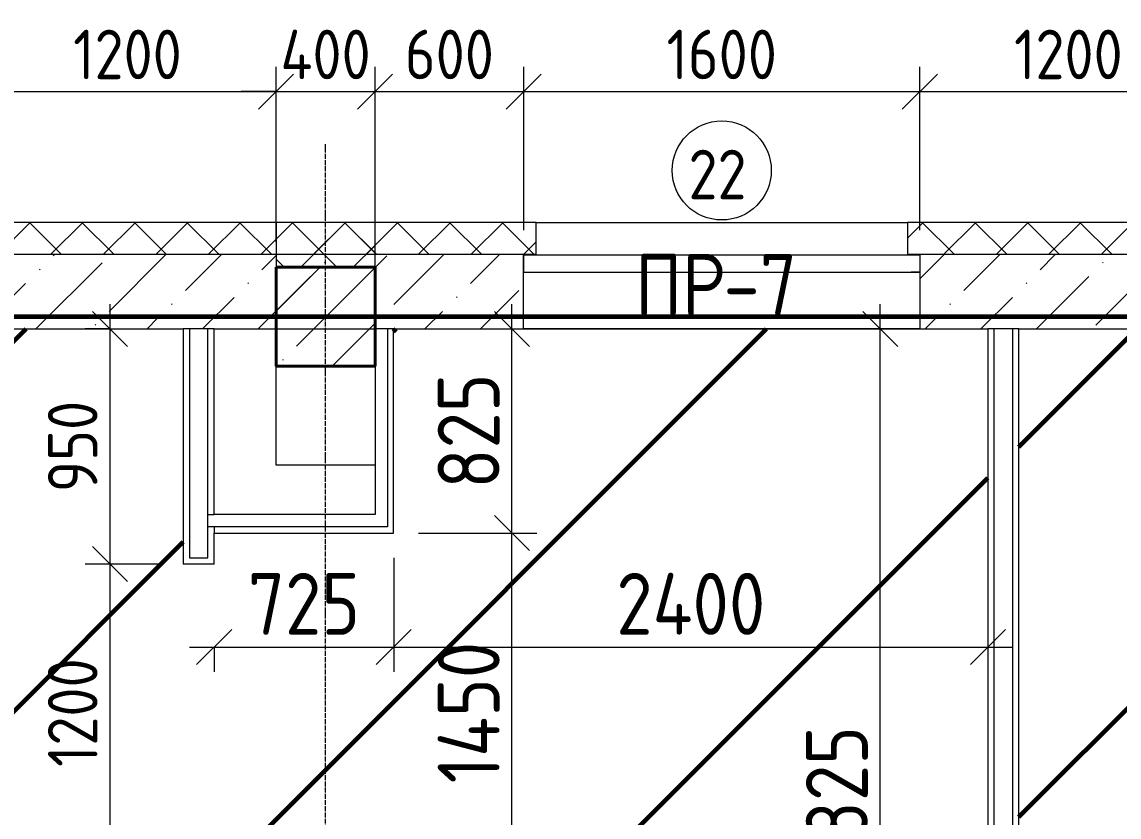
# Model space of a CAD drawing. Header units: millimetres. Extents: x -56773 to 323062, y -262288 to 76460.
# Drawn here: x -10417 to -5986, y -176845 to -173633 of the extents above; entities that cross this region are included whole.
import ezdxf

# ---------------------------------------------------------------- set-up
doc = ezdxf.new("R2010")
doc.units = ezdxf.units.MM
doc.linetypes.add('ADSK_Линия сетки', pattern=[25, 20, -2.5, 0, -2.5])
for name, color, linetype, lineweight in [('1.1)Стяжка керамзит  2 этаж', 5, 'Continuous', 60), ('3.1 Штукатурка внешн стен', 5, 'Continuous', 60), ('_ Окна', 7, 'Continuous', 18), ('Марки', 7, 'Continuous', 20), ('Марки окон', 7, 'Continuous', 20), ('Несущие колонны', 7, 'Continuous', 18), ('Окна', 7, 'Continuous', 9), ('Оси', 7, 'Continuous', 9), ('Перекрытие', 7, 'Continuous', 18), ('Размеры', 7, 'Continuous', 9), ('Стены внутренние', 7, 'Continuous', 18), ('Стены наружные', 7, 'Continuous', 18), ('Стены штриховка', 7, 'Continuous', 9)]:
    doc.layers.add(name, color=color, linetype=linetype, lineweight=lineweight)
doc.styles.add('GOST Common_2', font='', dxfattribs={"width": 0.9, "height": 250})
doc.styles.add('GOST Common_3', font='', dxfattribs={"width": 0.9, "height": 200})
doc.styles.get('GOST Common_2').set_extended_font_data('GOST Common')
doc.styles.get('GOST Common_3').set_extended_font_data('GOST Common')
doc.dimstyles.new('ADSK_Основной_2_0_1', dxfattribs={"dimscale": 304.8, "dimtxt": 201.142999, "dimasz": 0.463911, "dimexe": 0.328084, "dimexo": 0.328084, "dimgap": 0.164042, "dimtad": 1, "dimdec": 3, "dimrnd": 0.001, "dimdsep": 46, "dimtxsty": 'GOST Common_3', "dimblk1": 'OBLIQUE', "dimblk2": 'OBLIQUE', "dimsah": 1, "dimcen": 0.09, "dimdle": 0.328084, "dimazin": 2, "dimtfac": 1, "dimtdec": 4, "dimtix": 1, "dimtmove": 1, "dimatfit": 3, "dimfxl": 1, "dimtvp": 1, "dimtolj": 1, "dimtzin": 0, "dimlwd": 20, "dimlwe": 20, "dimarcsym": 2})
doc.dimstyles.new('ADSK_Основной_2_0_2', dxfattribs={"dimscale": 304.8, "dimtxt": 201.142999, "dimasz": 0.463911, "dimexe": 0.328084, "dimexo": 0.328084, "dimgap": 0.164042, "dimtad": 1, "dimdec": 3, "dimrnd": 0.001, "dimdsep": 46, "dimtxsty": 'GOST Common_3', "dimblk1": 'OBLIQUE', "dimblk2": 'OBLIQUE', "dimsah": 1, "dimcen": 0.09, "dimdle": 0.328084, "dimazin": 2, "dimtfac": 1, "dimtdec": 4, "dimtix": 1, "dimtmove": 0, "dimatfit": 3, "dimfxl": 1, "dimtvp": 1, "dimtolj": 1, "dimtzin": 0, "dimlwd": 20, "dimlwe": 20, "dimarcsym": 2})
doc.dimstyles.new('ADSK_Основной_2_0_3', dxfattribs={"dimscale": 304.8, "dimtxt": 201.142999, "dimasz": 0.463911, "dimexe": 0.328084, "dimexo": 0.328084, "dimgap": 0.164042, "dimtad": 1, "dimdec": 3, "dimrnd": 0.001, "dimdsep": 46, "dimtxsty": 'GOST Common_2', "dimblk1": 'OBLIQUE', "dimblk2": 'OBLIQUE', "dimsah": 1, "dimcen": 0.09, "dimdle": 0.328084, "dimazin": 2, "dimtfac": 1, "dimtdec": 4, "dimtix": 1, "dimtmove": 0, "dimatfit": 3, "dimfxl": 1, "dimtvp": 1, "dimtolj": 1, "dimtzin": 0, "dimlwd": 20, "dimlwe": 20, "dimarcsym": 2})
pattern_1 = [(45, (9.36, -198628.46), (-106.066, 106.066), []), (135, (9.36, -198628.46), (-106.066, -106.066), [])]

# ---------------------------------------------------------------- blocks, each defined once
blk = doc.blocks.new('ADSK_КолоннаЖБ_Прямоугольная - 400x400 мм-1807142-Кладочный план 4-го этажа')
at = {"layer": 'Несущие колонны', "lineweight": 40}
for p, q in [((-200, 200), (200, 200)), ((-200, -200), (-200, 200)), ((200, 200), (200, -200)), ((200, -200), (-200, -200))]:
    blk.add_line(p, q, dxfattribs=at)
blk = doc.blocks.new('ОКНО L03 _2СТ_RS - ОК-5_1600х2000h-3556615-Кладочный план 4-го этажа')
at = {"layer": '_ Окна'}
for p, q in [((-838.1, 149), (761.9, 149)), ((-838.1, 149), (-838.1, 79)), ((-838.1, 149), (-833.1, 149)), ((-818.1, 149), (-38.1, 149)), ((-38.1, 149), (741.9, 149)), ((761.9, 149), (756.9, 149)), ((761.9, 149), (761.9, 79)), ((-838.1, 79), (761.9, 79)), ((-838.1, 79), (-803.1, 79)), ((-818.1, 79), (-38.1, 79)), ((-38.1, 79), (741.9, 79)), ((761.9, 79), (726.9, 79))]:
    blk.add_line(p, q, dxfattribs=at)
at = {"layer": 'Окна'}
blk.add_line((-888.1, -150), (811.9, -150), dxfattribs=at)
blk = doc.blocks.new('_Oblique')
at = {"color": 0, "linetype": 'ByBlock', "lineweight": -2}
blk.add_line((-0.5, -0.5), (0.5, 0.5), dxfattribs=at)
blk = doc.blocks.new('*D5880')
at = {"layer": 'Defpoints', "color": 0, "transparency": 16777216}
for p in [(-9390.6, -173914.7), (-10590.6, -174574.5), (-9390.6, -174623.5)]:
    blk.add_point(p, dxfattribs=at)
at = {"layer": 'Размеры', "color": 0, "lineweight": 20, "transparency": 16777216}
for p, q in [((-10590.6, -174474.5), (-10590.6, -173814.7)), ((-9390.6, -174523.5), (-9390.6, -173814.7)), ((-10690.6, -173914.7), (-9290.6, -173914.7))]:
    blk.add_line(p, q, dxfattribs=at)
at = {"layer": 'Размеры', "color": 0, "lineweight": 20, "transparency": 16777216, "xscale": 141.4, "yscale": 141.4, "zscale": 141.4, "rotation": 180}
blk.add_blockref('_Oblique', (-10590.6, -173914.7), dxfattribs=at)
at = {"layer": 'Размеры', "color": 0, "lineweight": 20, "transparency": 16777216, "xscale": 141.4, "yscale": 141.4, "zscale": 141.4}
blk.add_blockref('_Oblique', (-9390.6, -173914.7), dxfattribs=at)
at = {"layer": 'Размеры', "color": 0, "lineweight": 9, "transparency": 16777216, "insert": (-9990.6, -173764.7), "char_height": 200, "width": 560.473, "attachment_point": 5, "style": 'GOST Common_3'}
blk.add_mtext('\\A1;1200', dxfattribs=at)
blk = doc.blocks.new('*D5881')
at = {"layer": 'Defpoints', "color": 0, "transparency": 16777216}
for p in [(-8990.6, -173914.7), (-9390.6, -174623.5), (-8990.6, -174623.5)]:
    blk.add_point(p, dxfattribs=at)
at = {"layer": 'Размеры', "color": 0, "lineweight": 20, "transparency": 16777216}
for p, q in [((-9390.6, -174523.5), (-9390.6, -173814.7)), ((-8990.6, -174523.5), (-8990.6, -173814.7)), ((-9390.6, -173914.7), (-9532, -173914.7)), ((-9390.6, -173914.7), (-8990.6, -173914.7)), ((-8990.6, -173914.7), (-8849.2, -173914.7))]:
    blk.add_line(p, q, dxfattribs=at)
at = {"layer": 'Размеры', "color": 0, "lineweight": 20, "transparency": 16777216, "xscale": 141.4, "yscale": 141.4, "zscale": 141.4}
blk.add_blockref('_Oblique', (-9390.6, -173914.7), dxfattribs=at)
at = {"layer": 'Размеры', "color": 0, "lineweight": 20, "transparency": 16777216, "xscale": 141.4, "yscale": 141.4, "zscale": 141.4, "rotation": 180}
blk.add_blockref('_Oblique', (-8990.6, -173914.7), dxfattribs=at)
at = {"layer": 'Размеры', "color": 0, "lineweight": 9, "transparency": 16777216, "insert": (-9190.6, -173764.7), "char_height": 200, "width": 474.561, "attachment_point": 5, "style": 'GOST Common_3'}
blk.add_mtext('\\A1;400', dxfattribs=at)
blk = doc.blocks.new('*D5882')
at = {"layer": 'Defpoints', "color": 0, "transparency": 16777216}
for p in [(-8390.6, -173914.7), (-8390.6, -174574.5), (-8990.6, -174623.5)]:
    blk.add_point(p, dxfattribs=at)
at = {"layer": 'Размеры', "color": 0, "lineweight": 20, "transparency": 16777216}
for p, q in [((-8990.6, -174523.5), (-8990.6, -173814.7)), ((-8390.6, -174474.5), (-8390.6, -173814.7)), ((-9090.6, -173914.7), (-8290.6, -173914.7))]:
    blk.add_line(p, q, dxfattribs=at)
at = {"layer": 'Размеры', "color": 0, "lineweight": 20, "transparency": 16777216, "xscale": 141.4, "yscale": 141.4, "zscale": 141.4, "rotation": 180}
blk.add_blockref('_Oblique', (-8990.6, -173914.7), dxfattribs=at)
at = {"layer": 'Размеры', "color": 0, "lineweight": 20, "transparency": 16777216, "xscale": 141.4, "yscale": 141.4, "zscale": 141.4}
blk.add_blockref('_Oblique', (-8390.6, -173914.7), dxfattribs=at)
at = {"layer": 'Размеры', "color": 0, "lineweight": 9, "transparency": 16777216, "insert": (-8690.6, -173764.7), "char_height": 200, "width": 454.106, "attachment_point": 5, "style": 'GOST Common_3'}
blk.add_mtext('\\A1;600', dxfattribs=at)
blk = doc.blocks.new('*D5883')
at = {"layer": 'Defpoints', "color": 0, "transparency": 16777216}
for p in [(-6790.6, -173914.7), (-8390.6, -174574.5), (-6790.6, -174574.5)]:
    blk.add_point(p, dxfattribs=at)
at = {"layer": 'Размеры', "color": 0, "lineweight": 20, "transparency": 16777216}
for p, q in [((-8390.6, -174474.5), (-8390.6, -173814.7)), ((-6790.6, -174474.5), (-6790.6, -173814.7)), ((-8490.6, -173914.7), (-6690.6, -173914.7))]:
    blk.add_line(p, q, dxfattribs=at)
at = {"layer": 'Размеры', "color": 0, "lineweight": 20, "transparency": 16777216, "xscale": 141.4, "yscale": 141.4, "zscale": 141.4, "rotation": 180}
blk.add_blockref('_Oblique', (-8390.6, -173914.7), dxfattribs=at)
at = {"layer": 'Размеры', "color": 0, "lineweight": 20, "transparency": 16777216, "xscale": 141.4, "yscale": 141.4, "zscale": 141.4}
blk.add_blockref('_Oblique', (-6790.6, -173914.7), dxfattribs=at)
at = {"layer": 'Размеры', "color": 0, "lineweight": 9, "transparency": 16777216, "insert": (-7590.6, -173764.7), "char_height": 200, "width": 560.473, "attachment_point": 5, "style": 'GOST Common_3'}
blk.add_mtext('\\A1;1600', dxfattribs=at)
blk = doc.blocks.new('*D5884')
at = {"layer": 'Defpoints', "color": 0, "transparency": 16777216}
for p in [(-5590.6, -173914.7), (-6790.6, -174574.5), (-5590.6, -174574.5)]:
    blk.add_point(p, dxfattribs=at)
at = {"layer": 'Размеры', "color": 0, "lineweight": 20, "transparency": 16777216}
for p, q in [((-6790.6, -174474.5), (-6790.6, -173814.7)), ((-5590.6, -174474.5), (-5590.6, -173814.7)), ((-6890.6, -173914.7), (-5490.6, -173914.7))]:
    blk.add_line(p, q, dxfattribs=at)
at = {"layer": 'Размеры', "color": 0, "lineweight": 20, "transparency": 16777216, "xscale": 141.4, "yscale": 141.4, "zscale": 141.4, "rotation": 180}
blk.add_blockref('_Oblique', (-6790.6, -173914.7), dxfattribs=at)
at = {"layer": 'Размеры', "color": 0, "lineweight": 20, "transparency": 16777216, "xscale": 141.4, "yscale": 141.4, "zscale": 141.4}
blk.add_blockref('_Oblique', (-5590.6, -173914.7), dxfattribs=at)
at = {"layer": 'Размеры', "color": 0, "lineweight": 9, "transparency": 16777216, "insert": (-6190.6, -173764.7), "char_height": 200, "width": 560.473, "attachment_point": 5, "style": 'GOST Common_3'}
blk.add_mtext('\\A1;1200', dxfattribs=at)
blk = doc.blocks.new('*D6175')
at = {"layer": 'Defpoints', "color": 0, "transparency": 16777216}
for p in [(-9962, -174873.5), (-10061.9, -175823.5), (-9765.6, -175823.5)]:
    blk.add_point(p, dxfattribs=at)
at = {"layer": 'Размеры', "color": 0, "lineweight": 20, "transparency": 16777216}
for p, q in [((-10061.9, -174773.5), (-10061.9, -175923.5)), ((-10062, -174873.5), (-10161.9, -174873.5)), ((-9865.6, -175823.5), (-10161.9, -175823.5))]:
    blk.add_line(p, q, dxfattribs=at)
at = {"layer": 'Размеры', "color": 0, "lineweight": 20, "transparency": 16777216, "xscale": 141.4, "yscale": 141.4, "zscale": 141.4}
for p, rotation in [((-10061.9, -174873.5), 90), ((-10061.9, -175823.5), 270)]:
    blk.add_blockref('_Oblique', p, dxfattribs=dict(at, rotation=rotation))
at = {"layer": 'Размеры', "color": 0, "lineweight": 9, "transparency": 16777216, "insert": (-10211.9, -175348.5), "char_height": 200, "width": 454.106, "attachment_point": 5, "rotation": 90, "style": 'GOST Common_3'}
blk.add_mtext('\\A1;950', dxfattribs=at)
blk = doc.blocks.new('*D6176')
at = {"layer": 'Defpoints', "color": 0, "transparency": 16777216}
for p in [(-9765.6, -175823.5), (-10061.9, -177023.5), (-9765.6, -177023.5)]:
    blk.add_point(p, dxfattribs=at)
at = {"layer": 'Размеры', "color": 0, "lineweight": 20, "transparency": 16777216}
for p, q in [((-10061.9, -175723.5), (-10061.9, -177123.5)), ((-9865.6, -175823.5), (-10161.9, -175823.5)), ((-9865.6, -177023.5), (-10161.9, -177023.5))]:
    blk.add_line(p, q, dxfattribs=at)
at = {"layer": 'Размеры', "color": 0, "lineweight": 20, "transparency": 16777216, "xscale": 141.4, "yscale": 141.4, "zscale": 141.4}
for p, rotation in [((-10061.9, -175823.5), 90), ((-10061.9, -177023.5), 270)]:
    blk.add_blockref('_Oblique', p, dxfattribs=dict(at, rotation=rotation))
at = {"layer": 'Размеры', "color": 0, "lineweight": 9, "transparency": 16777216, "insert": (-10211.9, -176423.5), "char_height": 200, "width": 560.473, "attachment_point": 5, "rotation": 90, "style": 'GOST Common_3'}
blk.add_mtext('\\A1;1200', dxfattribs=at)
blk = doc.blocks.new('*D6419')
at = {"layer": 'Defpoints', "color": 0, "transparency": 16777216}
for p in [(-8915.6, -175698.5), (-9640.6, -176059.1), (-8915.6, -176159.1)]:
    blk.add_point(p, dxfattribs=at)
at = {"layer": 'Размеры', "color": 0, "lineweight": 20, "transparency": 16777216}
for p, q in [((-8915.6, -175798.5), (-8915.6, -176259.1)), ((-9740.6, -176159.1), (-8815.6, -176159.1)), ((-9640.6, -176159.1), (-9640.6, -176259.1))]:
    blk.add_line(p, q, dxfattribs=at)
at = {"layer": 'Размеры', "color": 0, "lineweight": 20, "transparency": 16777216, "xscale": 141.4, "yscale": 141.4, "zscale": 141.4, "rotation": 180}
blk.add_blockref('_Oblique', (-9640.6, -176159.1), dxfattribs=at)
at = {"layer": 'Размеры', "color": 0, "lineweight": 20, "transparency": 16777216, "xscale": 141.4, "yscale": 141.4, "zscale": 141.4}
blk.add_blockref('_Oblique', (-8915.6, -176159.1), dxfattribs=at)
at = {"layer": 'Размеры', "color": 0, "lineweight": 9, "transparency": 16777216, "insert": (-9278.1, -175984.1), "char_height": 250, "width": 454.106, "attachment_point": 5, "style": 'GOST Common_2'}
blk.add_mtext('\\A1;725', dxfattribs=at)
blk = doc.blocks.new('*D6420')
at = {"layer": 'Defpoints', "color": 0, "transparency": 16777216}
for p in [(-8915.6, -175698.5), (-6515.6, -176059.1), (-6515.6, -176159.1)]:
    blk.add_point(p, dxfattribs=at)
at = {"layer": 'Размеры', "color": 0, "lineweight": 20, "transparency": 16777216}
for p, q in [((-8915.6, -175798.5), (-8915.6, -176259.1)), ((-9015.6, -176159.1), (-6415.6, -176159.1)), ((-6515.6, -176159.1), (-6515.6, -176259.1))]:
    blk.add_line(p, q, dxfattribs=at)
at = {"layer": 'Размеры', "color": 0, "lineweight": 20, "transparency": 16777216, "xscale": 141.4, "yscale": 141.4, "zscale": 141.4, "rotation": 180}
blk.add_blockref('_Oblique', (-8915.6, -176159.1), dxfattribs=at)
at = {"layer": 'Размеры', "color": 0, "lineweight": 20, "transparency": 16777216, "xscale": 141.4, "yscale": 141.4, "zscale": 141.4}
blk.add_blockref('_Oblique', (-6515.6, -176159.1), dxfattribs=at)
at = {"layer": 'Размеры', "color": 0, "lineweight": 9, "transparency": 16777216, "insert": (-7715.6, -175984.1), "char_height": 250, "width": 625.93, "attachment_point": 5, "style": 'GOST Common_2'}
blk.add_mtext('\\A1;2400', dxfattribs=at)
blk = doc.blocks.new('*D6422')
at = {"layer": 'Defpoints', "color": 0, "transparency": 16777216}
for p in [(-8915.6, -175698.5), (-8437.8, -175698.5), (-8915.6, -177148.5)]:
    blk.add_point(p, dxfattribs=at)
at = {"layer": 'Размеры', "color": 0, "lineweight": 20, "transparency": 16777216}
for p, q in [((-8437.8, -177248.5), (-8437.8, -175598.5)), ((-8815.6, -175698.5), (-8337.8, -175698.5)), ((-8815.6, -177148.5), (-8337.8, -177148.5))]:
    blk.add_line(p, q, dxfattribs=at)
at = {"layer": 'Размеры', "color": 0, "lineweight": 20, "transparency": 16777216, "xscale": 141.4, "yscale": 141.4, "zscale": 141.4}
for p, rotation in [((-8437.8, -175698.5), 90), ((-8437.8, -177148.5), 270)]:
    blk.add_blockref('_Oblique', p, dxfattribs=dict(at, rotation=rotation))
at = {"layer": 'Размеры', "color": 0, "lineweight": 9, "transparency": 16777216, "insert": (-8612.8, -176423.5), "char_height": 250, "width": 580.928, "attachment_point": 5, "rotation": 90, "style": 'GOST Common_2'}
blk.add_mtext('\\A1;1450', dxfattribs=at)
blk = doc.blocks.new('*D6423')
at = {"layer": 'Defpoints', "color": 0, "transparency": 16777216}
for p in [(-8537.7, -174873.5), (-8437.8, -174873.5), (-8915.6, -175698.5)]:
    blk.add_point(p, dxfattribs=at)
at = {"layer": 'Размеры', "color": 0, "lineweight": 20, "transparency": 16777216}
for p, q in [((-8437.8, -175798.5), (-8437.8, -174773.5)), ((-8437.7, -174873.5), (-8337.8, -174873.5)), ((-8815.6, -175698.5), (-8337.8, -175698.5))]:
    blk.add_line(p, q, dxfattribs=at)
at = {"layer": 'Размеры', "color": 0, "lineweight": 20, "transparency": 16777216, "xscale": 141.4, "yscale": 141.4, "zscale": 141.4}
for p, rotation in [((-8437.8, -174873.5), 90), ((-8437.8, -175698.5), 270)]:
    blk.add_blockref('_Oblique', p, dxfattribs=dict(at, rotation=rotation))
at = {"layer": 'Размеры', "color": 0, "lineweight": 9, "transparency": 16777216, "insert": (-8612.8, -175286), "char_height": 250, "width": 454.106, "attachment_point": 5, "rotation": 90, "style": 'GOST Common_2'}
blk.add_mtext('\\A1;825', dxfattribs=at)
blk = doc.blocks.new('*D6426')
at = {"layer": 'Defpoints', "color": 0, "transparency": 16777216}
for p in [(-7050.5, -174873.5), (-6950.5, -174873.5), (-6515.6, -178698.5)]:
    blk.add_point(p, dxfattribs=at)
at = {"layer": 'Размеры', "color": 0, "lineweight": 20, "transparency": 16777216}
for p, q in [((-6950.5, -178798.5), (-6950.5, -174773.5)), ((-6950.5, -174873.5), (-6850.5, -174873.5)), ((-6615.6, -178698.5), (-7050.5, -178698.5))]:
    blk.add_line(p, q, dxfattribs=at)
at = {"layer": 'Размеры', "color": 0, "lineweight": 20, "transparency": 16777216, "xscale": 141.4, "yscale": 141.4, "zscale": 141.4}
for p, rotation in [((-6950.5, -174873.5), 90), ((-6950.5, -178698.5), 270)]:
    blk.add_blockref('_Oblique', p, dxfattribs=dict(at, rotation=rotation))
at = {"layer": 'Размеры', "color": 0, "lineweight": 9, "transparency": 16777216, "insert": (-7125.5, -176786), "char_height": 250, "width": 605.475, "attachment_point": 5, "rotation": 90, "style": 'GOST Common_2'}
blk.add_mtext('\\A1;3825', dxfattribs=at)
blk = doc.blocks.new('М_окна1 - Маркировка типоразмера-1510237-Кладочный план 4-го этажа')
at = {"layer": 'Марки окон'}
blk.add_circle((0, 0), 2, dxfattribs=at)

msp = doc.modelspace()

# ---------------------------------------------------------------- hatches: boundary and pattern name
at = {"layer": '1.1)Стяжка керамзит  2 этаж', "transparency": 33554687}
h = msp.add_hatch(dxfattribs=at)
h.set_pattern_fill('ANSI31', color=5, scale=333)
h.paths.add_polyline_path([(-3240.6385, -181073.4914), (-3240.6385, -180798.4914), (-5265.6385, -180798.4914), (-5265.6385, -180673.4914), (-3390.6385, -180673.4914), (-3390.6385, -180223.4914), (-3390.6385, -179823.4914), (-3240.6385, -179823.4914), (-3240.6385, -179223.4914), (-3240.6385, -177973.4914), (-3240.6385, -175023.4914), (-3390.6385, -175023.4914), (-3390.6385, -174873.4914), (-3990.6385, -174873.4914), (-5640.6385, -174873.4914), (-6390.6385, -174873.4914), (-6390.6385, -178698.4914), (-6515.6385, -178698.4914), (-6515.6385, -174873.4914), (-6790.6385, -174873.4914), (-8440.6385, -174873.4914), (-8915.6385, -174873.4914), (-8915.6385, -175698.4914), (-9640.6385, -175698.4914), (-9640.6385, -175823.4914), (-9765.6385, -175823.4914), (-9765.6385, -174873.4914), (-10590.6385, -174873.4914), (-12240.6385, -174873.4914), (-13390.6385, -174873.4914), (-13390.6385, -175023.4914), (-13790.6385, -175023.4914), (-13790.6385, -174873.4914), (-14390.6385, -174873.4914), (-16040.6385, -174873.4914), (-16065.6385, -174873.4914), (-16065.6385, -177573.4914), (-16190.6385, -177573.4914), (-16190.6385, -174873.4914), (-17190.6385, -174873.4914), (-18840.6385, -174873.4914), (-19390.6385, -174873.4914), (-19390.6385, -175023.4914), (-19540.6385, -175023.4914), (-19540.6385, -179923.4914), (-16865.6385, -179923.4914), (-16865.6385, -179423.4914), (-16190.6385, -179423.4914), (-16190.6385, -178773.4914), (-16065.6385, -178773.4914), (-16065.6385, -179748.4914), (-12890.6385, -179748.4914), (-9765.6385, -179748.4914), (-9765.6385, -177023.4914), (-9640.6385, -177023.4914), (-9640.6385, -177148.4914), (-8915.6385, -177148.4914), (-8915.6385, -180673.4914), (-6515.6385, -180673.4914), (-6515.6385, -179898.4914), (-6390.6385, -179898.4914), (-6390.6385, -180673.4914), (-6265.6385, -180673.4914), (-6265.6385, -180798.4914), (-9515.6385, -180798.4914), (-9515.6385, -182198.4914), (-7290.6385, -182198.4914), (-7290.6385, -182773.4914), (-7415.6385, -182773.4914), (-7415.6385, -182323.4914), (-8915.6385, -182323.4914), (-8915.6385, -183898.4914), (-7415.6385, -183898.4914), (-7415.6385, -183673.4914), (-7290.6385, -183673.4914), (-7290.6385, -183898.4914), (-3390.6385, -183898.4914), (-3390.6385, -183623.4914), (-3240.6385, -183623.4914), (-3240.6385, -182723.4914)])
h.paths.add_polyline_path([(-12770.185, -182943.7312), (-12010.185, -182943.7312), (-12010.185, -182938.7312), (-12770.185, -182938.7312)], flags=16)
at = {"layer": 'Несущие колонны', "lineweight": 9}
h = msp.add_hatch(dxfattribs=at)
h.set_pattern_fill('FP_1', color=256, style=0, pattern_type=2)
h.set_pattern_definition([(45, (9.36, -198628.46), (-224.5064, 224.5064), []), (45, (233.87, -198628.46), (-224.5064, 224.5064), [396.875, -79.375, 3.353, -76.022])])
h.paths.add_polyline_path([(-9390.6385, -175023.4914), (-8990.6385, -175023.4914), (-8990.6385, -174623.4914), (-9390.6385, -174623.4914)])
at = {"layer": 'Стены внутренние', "lineweight": 9}
h = msp.add_hatch(dxfattribs=at)
h.set_pattern_fill('FP_2', color=256, style=0, pattern_type=2)
h.set_pattern_definition([(45, (9.36, -198628.46), (84.18955, 308.69595), [396.875, -79.375, 3.353, -76.022])])
h.paths.add_polyline_path([(-6390.6385, -174873.4914), (-5590.6385, -174873.4914), (-5590.6385, -174574.4914), (-6790.6385, -174574.4914), (-6790.6385, -174873.4914), (-6415.6385, -174873.4914)])
h.paths.add_polyline_path([(-3990.6385, -174873.4914), (-2940.6385, -174873.4914), (-2940.6385, -174573.4914), (-3990.6385, -174574.4914)])
h.paths.add_polyline_path([(-10590.6385, -174873.4914), (-8390.6385, -174873.4914), (-8390.6385, -174574.4914), (-10590.6385, -174574.4914)])
h.paths.add_polyline_path([(-12190.6385, -174873.4914), (-12190.6385, -174574.4914), (-14390.6385, -174574.4914), (-14390.6385, -174873.4914), (-13205.6259, -174873.4914)])
h.paths.add_polyline_path([(-15990.6385, -174873.4914), (-15990.6385, -174574.4914), (-17190.6385, -174574.4914), (-17190.6385, -174873.4914), (-16065.6385, -174873.4914)])
h.paths.add_polyline_path([(-19390.6385, -174873.4914), (-18790.6385, -174873.4914), (-18790.6385, -174574.4914), (-19390.6385, -174573.4914)])
at = {"layer": 'Стены наружные', "lineweight": 9}
h = msp.add_hatch(dxfattribs=at)
h.set_pattern_fill('FP_4', color=256, style=0, pattern_type=2)
h.set_pattern_definition(pattern_1)
h.paths.add_polyline_path([(-4040.6385, -174573.4914), (-2810.6385, -174573.4914), (-2810.6385, -174443.4914), (-4040.6385, -174443.4914)])
h.paths.add_polyline_path([(-5540.6385, -174573.4914), (-5540.6385, -174443.4914), (-6840.6385, -174443.4914), (-6840.6385, -174573.4914), (-6605.294, -174573.4914)])
h.paths.add_polyline_path([(-13205.6259, -174573.4914), (-12140.6385, -174573.4914), (-12140.6385, -174443.4914), (-14440.6385, -174443.4914), (-14440.6385, -174573.4914)])
h.paths.add_polyline_path([(-10640.6385, -174573.4914), (-8340.6385, -174573.4914), (-8340.6385, -174443.4914), (-10640.6385, -174443.4914)])
h.paths.add_polyline_path([(-17240.6385, -174573.4914), (-15940.6385, -174573.4914), (-15940.6385, -174443.4914), (-17240.6385, -174443.4914)])
h.paths.add_polyline_path([(-18740.6385, -174573.4914), (-18740.6385, -174443.4914), (-19390.6385, -174443.8914), (-19390.6385, -174573.4914)])
h = msp.add_hatch(dxfattribs=at)
h.set_pattern_fill('FP_4', color=256, style=0, pattern_type=2)
h.set_pattern_definition(pattern_1)
h.paths.add_polyline_path([(-9390.6385, -174623.8914), (-8990.6385, -174623.8914), (-8990.6385, -174443.8914), (-9390.6385, -174443.8914)])

# ---------------------------------------------------------------- linework, layer by layer
at = {"layer": '3.1 Штукатурка внешн стен'}
msp.add_lwpolyline([(-19540.6385, -179923.4914), (-19540.6385, -174823.4914), (-3190.6385, -174823.4914), (-3190.6385, -189023.4914)], dxfattribs=at)
at = {"layer": 'Несущие колонны', "lineweight": 9}
for p, q in [((-8990.6385, -174623.4914), (-9390.6385, -174623.4914)), ((-9390.6385, -174623.4914), (-9390.6385, -175023.4914)), ((-8990.6385, -175023.4914), (-8990.6385, -174623.4914)), ((-9390.6385, -175023.4914), (-8990.6385, -175023.4914))]:
    msp.add_line(p, q, dxfattribs=at)
at = {"layer": 'Оси', "linetype": 'ADSK_Линия сетки', "lineweight": 5}
for p, q in [((-9190.6385, -209602.3427), (-9190.6385, -174127.5463)), ((-2488.0423, -174823.4914), (-25230.7352, -174823.4914))]:
    msp.add_line(p, q, dxfattribs=at)
at = {"layer": 'Перекрытие'}
for p, q in [((-9390.6385, -175423.4914), (-9390.6385, -175023.4914)), ((-8990.6385, -175423.4914), (-9390.6385, -175423.4914))]:
    msp.add_line(p, q, dxfattribs=at)
at = {"layer": 'Стены внутренние', "lineweight": 5}
for p, q in [((-8390.6385, -174873.4914), (-8390.6385, -174574.4914)), ((-8390.6385, -174574.4914), (-8340.6385, -174574.4914)), ((-8340.6385, -174574.4914), (-8340.6385, -174573.4914)), ((-6840.6385, -174573.4914), (-6840.6385, -174574.4914)), ((-6840.6385, -174574.4914), (-6790.6385, -174574.4914)), ((-6790.6385, -174574.4914), (-6790.6385, -174873.4914)), ((-10590.6385, -174873.4914), (-9765.6385, -174873.4914)), ((-9765.6385, -174873.4914), (-9765.6385, -175823.4914)), ((-9640.6385, -174873.4914), (-8990.6385, -174873.4914)), ((-9640.6385, -175623.4914), (-9640.6385, -174873.4914)), ((-8990.6385, -174873.4914), (-8990.6385, -175623.4914)), ((-8915.6385, -174873.4914), (-8390.6385, -174873.4914)), ((-8915.6385, -175698.4914), (-8915.6385, -174873.4914)), ((-6790.6385, -174873.4914), (-8390.6385, -174873.4914)), ((-6790.6385, -174873.4914), (-6515.6385, -174873.4914)), ((-6515.6385, -174873.4914), (-6515.6385, -178698.4914)), ((-6390.6385, -174873.4914), (-5590.6385, -174873.4914)), ((-6390.6385, -178698.4914), (-6390.6385, -174873.4914)), ((-8990.6385, -175623.4914), (-9640.6385, -175623.4914)), ((-9640.6385, -175823.4914), (-9640.6385, -175698.4914)), ((-9640.6385, -175698.4914), (-8915.6385, -175698.4914)), ((-9640.6385, -175823.4914), (-9765.6385, -175823.4914))]:
    msp.add_line(p, q, dxfattribs=at)
at = {"layer": 'Стены наружные', "lineweight": 9}
for p, q in [((-8340.6385, -174443.4914), (-10640.6385, -174443.4914)), ((-8990.6385, -174443.8914), (-9390.6385, -174443.8914)), ((-9390.6385, -174443.8914), (-9390.6385, -174623.8914)), ((-8990.6385, -174623.8914), (-8990.6385, -174443.8914)), ((-8340.6385, -174573.4914), (-8340.6385, -174443.4914)), ((-8340.6385, -174443.4914), (-6840.6385, -174443.4914)), ((-5540.6385, -174443.4914), (-6840.6385, -174443.4914)), ((-6840.6385, -174443.4914), (-6840.6385, -174573.4914)), ((-9390.6385, -174623.8914), (-8990.6385, -174623.8914))]:
    msp.add_line(p, q, dxfattribs=at)
at = {"layer": 'Стены штриховка', "lineweight": 9}
for p, q in [((-8340.6385, -174573.4914), (-10640.6385, -174573.4914)), ((-5540.6385, -174573.4914), (-6840.6385, -174573.4914)), ((-9640.6385, -174873.4914), (-9765.6385, -174873.4914)), ((-9740.6385, -174873.4914), (-9740.6385, -175798.4914)), ((-9665.6385, -175798.4914), (-9665.6385, -174873.4914)), ((-8915.6385, -174873.4914), (-8990.6385, -174873.4914)), ((-8940.6385, -174873.4914), (-8940.6385, -175673.4914)), ((-6390.6385, -174873.4914), (-6515.6385, -174873.4914)), ((-6490.6385, -178673.4914), (-6490.6385, -174873.4914)), ((-6415.6385, -178673.4914), (-6415.6385, -174873.4914)), ((-9665.6385, -175623.4914), (-9640.6385, -175623.4914)), ((-8940.6385, -175673.4914), (-9665.6385, -175673.4914)), ((-9640.6385, -175673.4914), (-9640.6385, -175698.4914)), ((-9740.6385, -175798.4914), (-9665.6385, -175798.4914))]:
    msp.add_line(p, q, dxfattribs=at)

# ---------------------------------------------------------------- block references
at = {"layer": 'Марки окон', "lineweight": 9, "xscale": 99.99999999999993, "yscale": 99.99999999999993, "zscale": 99.99999999999993}
msp.add_blockref('М_окна1 - Маркировка типоразмера-1510237-Кладочный план 4-го этажа', (-7590.6385, -174233.4914), dxfattribs=at)
at = {"layer": 'Несущие колонны', "lineweight": 40, "rotation": 89.9999999999999}
msp.add_blockref('ADSK_КолоннаЖБ_Прямоугольная - 400x400 мм-1807142-Кладочный план 4-го этажа', (-9190.6385, -174823.4914), dxfattribs=at)
at = {"layer": 'Окна'}
msp.add_blockref('ОКНО L03 _2СТ_RS - ОК-5_1600х2000h-3556615-Кладочный план 4-го этажа', (-7552.5385, -174723.4914), dxfattribs=at)

# ---------------------------------------------------------------- texts
at = {"layer": 'Марки', "lineweight": 9, "char_height": 250, "attachment_point": 1, "style": 'GOST Common_2'}
for s, insert, width in [('ПР', (-7940.5693, -174570.5103), 432.91125), ('-7', (-7583.3818, -174570.5103), 389.620125)]:
    msp.add_mtext(s, dxfattribs=dict(at, insert=insert, width=width))
at = {"layer": 'Марки окон', "lineweight": 5, "insert": (-7725.1959, -174149.7061), "char_height": 200, "width": 317.46825, "attachment_point": 1, "style": 'GOST Common_3'}
msp.add_mtext('22', dxfattribs=at)

# ---------------------------------------------------------------- dimensions: what is measured, and where the dimension line sits
at = {"layer": 'Размеры', "lineweight": 9}
for base, p1, p2, dimstyle, override, picture, middle in [((-9390.6385, -173914.6521), (-10590.6385, -174574.4914), (-9390.6385, -174623.4914), 'ADSK_Основной_2_0_1', {"dimpost": '<>', "dimfxl": 1201}, '*D5880', (-9990.6385, -173764.6521)), ((-8990.6385, -173914.6521), (-9390.6385, -174623.4914), (-8990.6385, -174623.4914), 'ADSK_Основной_2_0_1', {"dimpost": '<>', "dimfxl": 400}, '*D5881', (-9190.6385, -173764.6521)), ((-8390.6385, -173914.6521), (-8990.6385, -174623.4914), (-8390.6385, -174574.4914), 'ADSK_Основной_2_0_1', {"dimpost": '<>', "dimfxl": 601.997508}, '*D5882', (-8690.6385, -173764.6521)), ((-6790.6385, -173914.6521), (-8390.6385, -174574.4914), (-6790.6385, -174574.4914), 'ADSK_Основной_2_0_1', {"dimpost": '<>', "dimfxl": 1600}, '*D5883', (-7590.6385, -173764.6521)), ((-5590.6385, -173914.6521), (-6790.6385, -174574.4914), (-5590.6385, -174574.4914), 'ADSK_Основной_2_0_1', {"dimpost": '<>', "dimfxl": 1200}, '*D5884', (-6190.6385, -173764.6521)), ((-8915.6385, -176159.085), (-9640.6385, -176059.1001), (-8915.6385, -175698.4914), 'ADSK_Основной_2_0_3', {"dimpost": '<>', "dimfxl": 809.730607}, '*D6419', (-9278.1385, -175984.085)), ((-6515.6385, -176159.085), (-8915.6385, -175698.4914), (-6515.6385, -176059.1001), 'ADSK_Основной_2_0_3', {"dimpost": '<>', "dimfxl": 2426.940184}, '*D6420', (-7715.6385, -175984.085))]:
    dim = msp.add_linear_dim(base=base, p1=p1, p2=p2, dimstyle=dimstyle, override=override, dxfattribs=at)
    dim.commit()
    dim.dimension.update_dxf_attribs({"geometry": picture, "text_midpoint": middle})
for base, p1, p2, dimstyle, override, picture, middle in [((-10061.9379, -175823.4914), (-9961.953, -174873.4914), (-9765.6385, -175823.4914), 'ADSK_Основной_2_0_2', {"dimpost": '<>', "dimfxl": 970.071853}, '*D6175', (-10211.9379, -175348.4914)), ((-8437.7506, -174873.4914), (-8915.6385, -175698.4914), (-8537.7355, -174873.4914), 'ADSK_Основной_2_0_3', {"dimpost": '<>', "dimfxl": 907.433582}, '*D6423', (-8612.7506, -175285.9914)), ((-6950.5455, -174873.4914), (-6515.6385, -178698.4914), (-7050.5304, -174873.4914), 'ADSK_Основной_2_0_3', {"dimpost": '<>', "dimfxl": 3862.218835}, '*D6426', (-7125.5455, -176785.9914)), ((-8437.7506, -175698.4914), (-8915.6385, -177148.4914), (-8915.6385, -175698.4914), 'ADSK_Основной_2_0_3', {"dimpost": '<>', "dimfxl": 1450}, '*D6422', (-8612.7506, -176423.4914)), ((-10061.9379, -177023.4914), (-9765.6385, -175823.4914), (-9765.6385, -177023.4914), 'ADSK_Основной_2_0_2', {"dimpost": '<>', "dimfxl": 1200}, '*D6176', (-10211.9379, -176423.4914))]:
    dim = msp.add_linear_dim(base=base, p1=p1, p2=p2, angle=90, dimstyle=dimstyle, override=override, dxfattribs=at)
    dim.commit()
    dim.dimension.update_dxf_attribs({"geometry": picture, "text_midpoint": middle})

doc.saveas('drawing.dxf')
